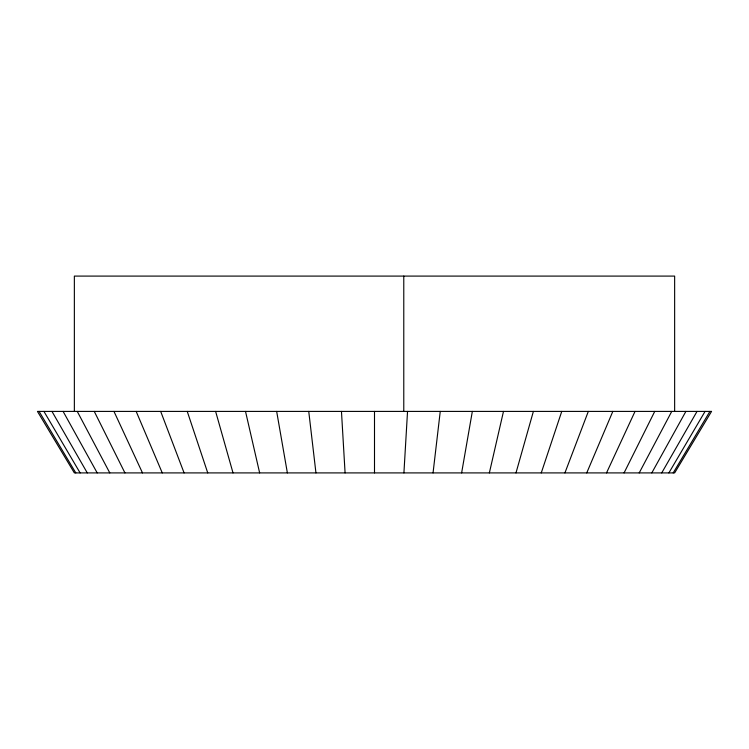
<?xml version="1.0" encoding="UTF-8"?>
<svg xmlns="http://www.w3.org/2000/svg" width="749" height="749" viewBox="0 0 749 749"><rect width="100%" height="100%" fill="white"/><g stroke="black" fill="none" stroke-linecap="round" stroke-linejoin="round"><path stroke-width="1.12" d="M403.917 472.909L407.54 411.407M433.053 472.909L440.253 411.407M461.627 472.909L472.338 411.407M489.359 472.909L503.487 411.407M515.986 472.909L533.382 411.407M541.255 472.909L561.759 411.407M564.915 472.909L588.321 411.407M586.739 472.909L612.832 411.407M606.512 472.909L635.04 411.407M624.067 472.909L654.748 411.407M639.206 472.909L671.75 411.407M651.799 472.909L685.897 411.407M661.723 472.909L697.038 411.407M668.876 472.909L705.071 411.407M673.201 472.909L709.93 411.407M39.07 411.407L75.799 472.909M43.929 411.407L80.124 472.909M51.962 411.407L87.277 472.909M63.103 411.407L97.201 472.909M77.25 411.407L109.794 472.909M94.252 411.407L124.933 472.909M113.96 411.407L142.488 472.909M136.168 411.407L162.261 472.909M160.679 411.407L184.085 472.909M187.241 411.407L207.745 472.909M215.618 411.407L233.014 472.909M245.513 411.407L259.641 472.909M276.662 411.407L287.373 472.909M308.747 411.407L315.947 472.909M341.46 411.407L345.083 472.909M674.643 411.407L674.643 276.091L74.357 276.091L74.357 411.407M403.777 276.091L403.777 411.407M374.5 411.407L374.5 472.909M711.55 411.407L674.643 472.909L74.357 472.909L37.45 411.407L711.55 411.407"/></g></svg>
